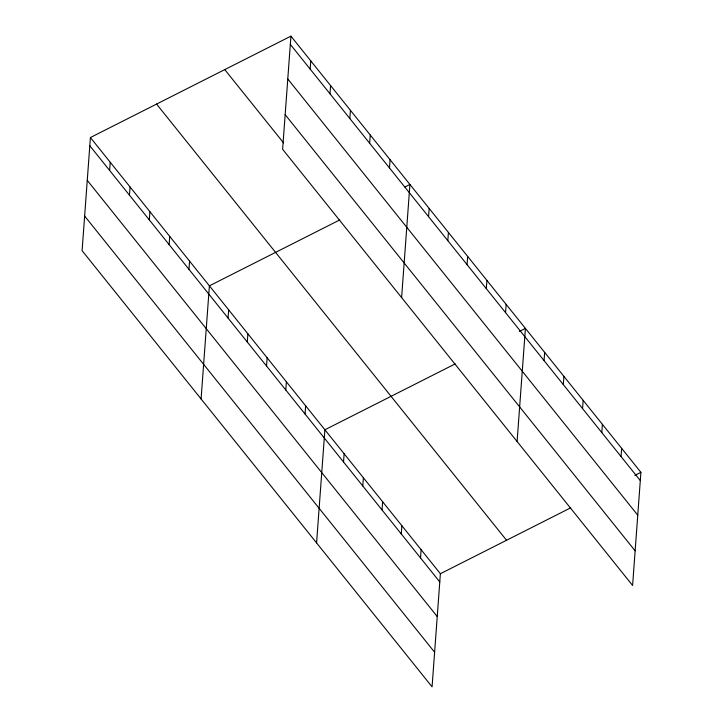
<?xml version="1.0" encoding="UTF-8"?>
<svg xmlns="http://www.w3.org/2000/svg" width="723" height="723" viewBox="0 0 723 723"><rect width="100%" height="100%" fill="white"/><g stroke="black" fill="none" stroke-linecap="round" stroke-linejoin="round"><path stroke-width="1.08" d="M90.402 137.533L82.097 250.673L432.074 686.85L440.379 573.719L90.402 137.533L290.926 36.15L640.903 472.327L632.598 585.467L282.621 149.281L290.926 36.15M109.634 170.465L110.239 162.25M129.462 195.183L130.068 186.968M149.299 219.9L149.905 211.685M169.128 244.618L169.733 236.403M188.965 269.336L189.562 261.12M201.084 398.969L209.399 285.838L339.738 219.937M228.043 318.039L228.649 309.824M247.293 342.033L247.89 333.818M266.543 366.019L267.139 357.804M285.784 390.013L286.389 381.798M310.158 69.083L310.763 60.868M305.034 413.999L305.639 405.784M329.986 93.8L330.592 85.585M316.584 542.91L324.889 429.778L455.228 363.877M349.824 118.518L350.42 110.303M343.533 461.979L344.139 453.764M369.652 143.235L370.257 135.02M362.783 485.973L363.389 477.758M389.48 167.953L390.086 159.738M382.033 509.959L382.639 501.744M401.608 297.587L409.923 184.455L404.907 186.986M401.283 533.954L401.88 525.738M428.567 216.656L429.164 208.441M420.533 557.939L421.129 549.724M447.817 240.651L448.414 232.435M467.058 264.636L467.664 256.421M486.308 288.631L486.913 280.416M505.558 312.616L506.163 304.401M517.099 441.527L525.413 328.396L519.394 331.432M544.058 360.596L544.663 352.381M563.307 384.591L563.913 376.376M582.557 408.576L583.154 400.361M601.798 432.571L602.404 424.347M621.048 456.556L621.653 448.341M440.379 573.719L570.718 507.817M634.884 475.373L640.903 472.327M290.321 44.365L640.298 480.551M287.781 78.988L637.758 515.174M285.16 114.659L635.137 550.845M224.754 69.607L283.57 142.901M156.575 104.076L506.552 540.262M89.806 145.748L439.774 581.934M87.257 180.37L437.234 616.556M84.636 216.041L434.613 652.227"/></g></svg>
